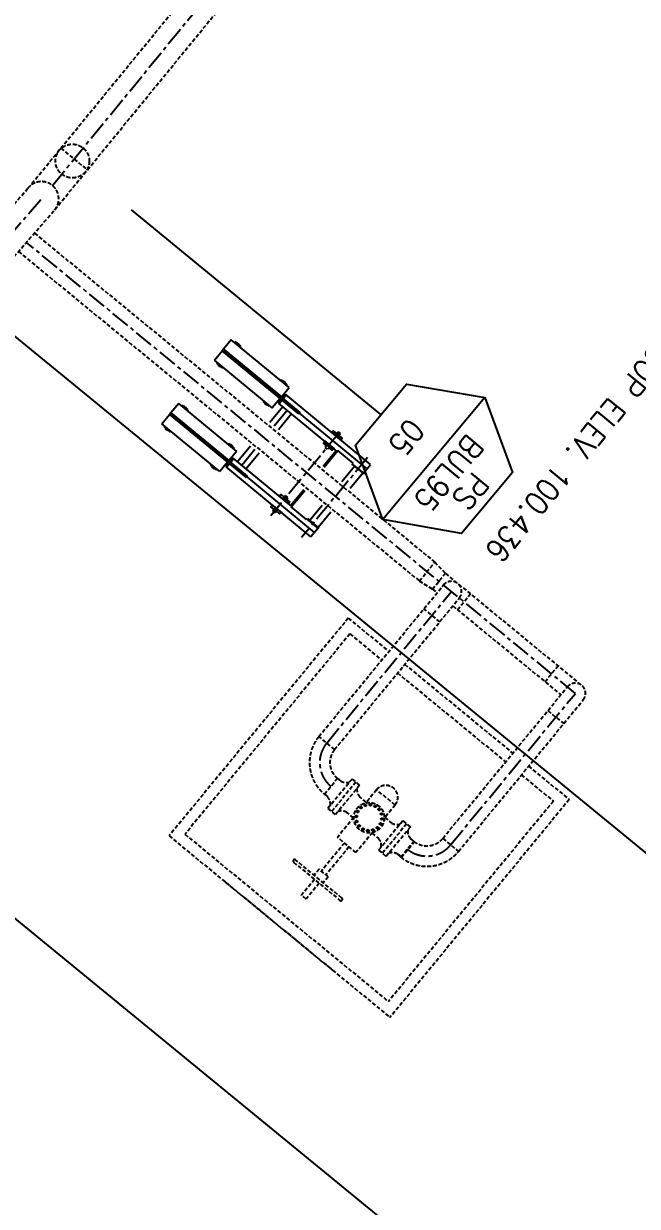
# Model space of a CAD drawing. Extents: x 522909432 to 523121010, y 1558478545 to 1558746119.
# Drawn here: x 523032121 to 523040297, y 1558569328 to 1558585098 of the extents above; entities that cross this region are included whole.
import ezdxf

# ---------------------------------------------------------------- set-up
doc = ezdxf.new("R2010")
doc.units = 0
doc.header["$LTSCALE"] = 8
doc.linetypes.add('CENTER', pattern=[50.8, 31.75, -6.35, 6.35, -6.35])
doc.linetypes.add('HIDDEN', pattern=[9.525, 6.35, -3.175])
for name, color, linetype in [('1SCENTER', 1, 'CENTER'), ('1SHATCH', 1, 'CONTINUOUS'), ('CENTERLINE', 1, 'CENTER'), ('EXISTING', 1, 'HIDDEN'), ('NEWLINE', 3, 'CONTINUOUS'), ('REMOVE', 7, 'CONTINUOUS'), ('REMOVE-CTR', 7, 'CENTER'), ('REMOVE-PIPE', 7, 'HIDDEN')]:
    doc.layers.add(name, color=color, linetype=linetype)
doc.styles.get("Standard").update_dxf_attribs({"font": 'simplex.shx', "width": 0.9, "height": 300})

# ---------------------------------------------------------------- blocks, each defined once
blk = doc.blocks.new('A$C60A0714D')
at = {"layer": '1SCENTER'}
for p, q in [((0, -671), (0, 712)), ((500, -695), (500, 751))]:
    blk.add_line(p, q, dxfattribs=at)
at = {"layer": '1SHATCH'}
for p, q in [((480, 625), (480, 684)), ((480, 684), (520, 684)), ((520, 625), (520, 684)), ((1480, 745), (1520, 745)), ((2280, 745), (2320, 745)), ((-100, 475), (100, 475)), ((-100, 475), (-100, 469)), ((-90, 625), (1375, 625)), ((-90, 475), (-90, 625)), ((-90, 550), (1075, 550)), ((-90, 475), (100, 475)), ((100, 486), (365, 486)), ((100, 471), (100, 486)), ((100, 475), (100, 469)), ((365, 486), (365, 203)), ((365, 475), (1375, 475)), ((380, 203), (380, 475)), ((480, 475), (480, 416)), ((520, 475), (520, 416)), ((1075, 562), (2400, 562)), ((1075, 537), (2400, 537)), ((1150, 203), (1150, 475)), ((1225, 203), (1225, 475)), ((1300, 203), (1300, 475)), ((100, 469), (-100, 469)), ((-84, 203), (-84, 469)), ((61, 469), (61, 203)), ((480, 416), (520, 416)), ((1480, 355), (1520, 355)), ((2280, 355), (2320, 355)), ((-84, -469), (-84, -203)), ((61, -203), (61, -469)), ((365, -203), (365, -490)), ((380, -475), (380, -203)), ((1150, -475), (1150, -203)), ((1225, -475), (1225, -203)), ((1300, -475), (1300, -203)), ((480, -475), (480, -416)), ((480, -416), (520, -416)), ((520, -475), (520, -416)), ((1480, -355), (1520, -355)), ((2280, -355), (2320, -355)), ((-95, -475), (100, -475)), ((-90, -475), (-90, -625)), ((-90, -550), (1075, -550)), ((-90, -625), (1375, -625)), ((100, -475), (100, -490)), ((100, -490), (365, -490)), ((365, -475), (1375, -475)), ((480, -625), (480, -684)), ((520, -625), (520, -684)), ((1075, -538), (2400, -538)), ((1075, -563), (2400, -563)), ((480, -684), (520, -684)), ((1480, -745), (1520, -745)), ((2280, -745), (2320, -745))]:
    blk.add_line(p, q, dxfattribs=at)
at = {"layer": '1SHATCH', "linetype": 'Continuous'}
for p, q in [((1400, 565), (1400, 727)), ((1400, 727), (2400, 727)), ((1550, 739), (1450, 739)), ((1450, 739), (1450, 729)), ((1450, 729), (1550, 729)), ((1480, 745), (1480, 739)), ((1520, 745), (1520, 739)), ((1550, 729), (1550, 739)), ((2350, 739), (2250, 739)), ((2250, 739), (2250, 729)), ((2250, 729), (2350, 729)), ((2280, 745), (2280, 739)), ((2320, 745), (2320, 739)), ((2350, 729), (2350, 739)), ((2400, 727), (2400, 565)), ((1075, 537), (1075, 562)), ((1275, 537), (1275, 562)), ((1365, 562), (1365, 625)), ((1365, 475), (1365, 537)), ((1375, 562), (1375, 625)), ((1375, 475), (1375, 537)), ((2400, 565), (1400, 565)), ((1400, 536), (1400, 373)), ((2400, 536), (1400, 536)), ((2400, 562), (2400, 537)), ((2400, 373), (2400, 536)), ((1400, 376), (1403, 373)), ((1400, 373), (2400, 373)), ((1450, 371), (1550, 371)), ((1450, 361), (1450, 371)), ((1550, 361), (1450, 361)), ((1480, 355), (1480, 361)), ((1520, 355), (1520, 361)), ((1550, 371), (1550, 361)), ((2250, 371), (2350, 371)), ((2250, 361), (2250, 371)), ((2350, 361), (2250, 361)), ((2280, 355), (2280, 361)), ((2320, 355), (2320, 361)), ((2350, 371), (2350, 361)), ((1400, -376), (1403, -373)), ((1400, -536), (1400, -373)), ((1400, -373), (2400, -373)), ((1550, -361), (1450, -361)), ((1450, -361), (1450, -371)), ((1450, -371), (1550, -371)), ((1480, -355), (1480, -361)), ((1520, -355), (1520, -361)), ((1550, -371), (1550, -361)), ((2350, -361), (2250, -361)), ((2250, -361), (2250, -371)), ((2250, -371), (2350, -371)), ((2280, -355), (2280, -361)), ((2320, -355), (2320, -361)), ((2350, -371), (2350, -361)), ((2400, -373), (2400, -536)), ((1075, -563), (1075, -538)), ((1275, -563), (1275, -538)), ((1365, -538), (1365, -475)), ((1365, -625), (1365, -563)), ((1375, -538), (1375, -475)), ((1375, -625), (1375, -563)), ((2400, -536), (1400, -536)), ((1400, -565), (1400, -727)), ((2400, -565), (1400, -565)), ((2400, -563), (2400, -538)), ((2400, -727), (2400, -565)), ((1400, -727), (2400, -727)), ((1450, -729), (1550, -729)), ((1450, -739), (1450, -729)), ((1550, -739), (1450, -739)), ((1480, -745), (1480, -739)), ((1520, -745), (1520, -739)), ((1550, -729), (1550, -739)), ((2250, -729), (2350, -729)), ((2250, -739), (2250, -729)), ((2350, -739), (2250, -739)), ((2280, -745), (2280, -739)), ((2320, -745), (2320, -739)), ((2350, -729), (2350, -739))]:
    blk.add_line(p, q, dxfattribs=at)
at = {"layer": '1SHATCH'}
for points in [[(425, 630), (425, 655), (480, 655)], [(520, 655), (575, 655), (575, 630), (520, 630)], [(480, 630), (415, 630)], [(415, 630), (415, 625), (585, 625), (585, 630), (520, 630)], [(415, 475), (415, 470), (480, 470)], [(520, 470), (585, 470), (585, 475), (415, 475)], [(480, 630), (425, 630)], [(425, 470), (425, 445), (480, 445)], [(520, 445), (575, 445), (575, 470), (520, 470)], [(415, -475), (415, -470), (480, -470)], [(520, -470), (585, -470), (585, -475), (415, -475)], [(425, -470), (425, -445), (480, -445)], [(520, -445), (575, -445), (575, -470), (520, -470)], [(415, -630), (415, -625), (585, -625), (585, -630), (520, -630)], [(480, -630), (415, -630)], [(425, -630), (425, -655), (480, -655)], [(480, -630), (425, -630)], [(520, -655), (575, -655), (575, -630), (520, -630)]]:
    blk.add_lwpolyline(points, dxfattribs=at)
blk.add_lwpolyline([(-100, -469), (-100, -475), (100, -475), (100, -469)], close=True, dxfattribs=at)

msp = doc.modelspace()

# ---------------------------------------------------------------- linework, layer by layer
at = {"layer": 'CENTERLINE'}
for p, q in [((523039471, 1558576168), (523032158, 1558582182)), ((523036158, 1558575506), (523037820, 1558577526)), ((523037809, 1558574148), (523039471, 1558576168))]:
    msp.add_line(p, q, dxfattribs=at)
for centre, start, end in [((523036475, 1558575245), 140.5654, 230.5654), ((523037493, 1558574408), 230.5654, 320.5654)]:
    msp.add_arc(centre, 410, start, end, dxfattribs=at)
at = {"layer": 'EXISTING'}
for p, q in [((523032264, 1558582304), (523037599, 1558577917)), ((523032052, 1558582059), (523037393, 1558577667)), ((523037393, 1558577667), (523037599, 1558577917)), ((523037740, 1558577768), (523037599, 1558577917)), ((523037566, 1558577557), (523037740, 1558577768)), ((523037740, 1558577768), (523039557, 1558576273)), ((523036053, 1558575592), (523037714, 1558577612)), ((523037566, 1558577557), (523037393, 1558577667)), ((523037566, 1558577557), (523037628, 1558577507)), ((523036264, 1558575419), (523037925, 1558577439)), ((523037900, 1558577283), (523038073, 1558577494)), ((523037665, 1558577122), (523037454, 1558577296)), ((523037838, 1558577334), (523039279, 1558576149)), ((523037838, 1558577334), (523039279, 1558576149)), ((523036446, 1558577172), (523034058, 1558574268)), ((523036446, 1558577172), (523036982, 1558576731)), ((523036467, 1558576961), (523034269, 1558574289)), ((523036467, 1558576961), (523036887, 1558576615)), ((523037100, 1558576440), (523038544, 1558575252)), ((523037196, 1558576556), (523038640, 1558575368)), ((523039067, 1558576323), (523039241, 1558576534)), ((523037704, 1558574234), (523039365, 1558576255)), ((523037915, 1558574061), (523039576, 1558576081)), ((523039105, 1558575938), (523039316, 1558575764)), ((523036264, 1558575419), (523036053, 1558575592)), ((523038847, 1558575198), (523039389, 1558574752)), ((523036128, 1558574823), (523036301, 1558575034)), ((523036496, 1558575026), (523036174, 1558574633)), ((523036301, 1558575034), (523036344, 1558574999)), ((523036496, 1558575026), (523036547, 1558574984)), ((523038751, 1558575082), (523039178, 1558574731)), ((523036547, 1558574984), (523036224, 1558574592)), ((523036597, 1558574943), (523036274, 1558574551)), ((523036597, 1558574943), (523036547, 1558574984)), ((523036823, 1558574883), (523036679, 1558574708)), ((523037070, 1558574679), (523036823, 1558574883)), ((523036128, 1558574823), (523036171, 1558574788)), ((523036685, 1558574715), (523036598, 1558574787)), ((523039178, 1558574731), (523036980, 1558572059)), ((523039389, 1558574752), (523037001, 1558571848)), ((523036174, 1558574633), (523036224, 1558574592)), ((523036274, 1558574551), (523036224, 1558574592)), ((523036515, 1558574508), (523036428, 1558574580)), ((523037070, 1558574679), (523036927, 1558574505)), ((523036520, 1558574515), (523036301, 1558574248)), ((523037173, 1558574469), (523036850, 1558574077)), ((523037223, 1558574428), (523036900, 1558574036)), ((523037223, 1558574428), (523036900, 1558574036)), ((523036932, 1558574512), (523037019, 1558574440)), ((523037273, 1558574387), (523036951, 1558573994)), ((523037173, 1558574469), (523037223, 1558574428)), ((523037273, 1558574387), (523037223, 1558574428)), ((523034058, 1558574268), (523037001, 1558571848)), ((523034269, 1558574289), (523036980, 1558572059)), ((523036548, 1558574045), (523036301, 1558574248)), ((523036767, 1558574312), (523036548, 1558574045)), ((523036762, 1558574305), (523036849, 1558574233)), ((523037274, 1558574230), (523037324, 1558574190)), ((523037319, 1558574197), (523037276, 1558574232)), ((523037704, 1558574234), (523037915, 1558574061)), ((523036394, 1558574172), (523036087, 1558573799)), ((523036455, 1558574121), (523036149, 1558573748)), ((523036850, 1558574077), (523036900, 1558574036)), ((523037146, 1558573986), (523037319, 1558574197)), ((523037154, 1558573983), (523037324, 1558574190)), ((523035717, 1558573916), (523036335, 1558573408)), ((523036360, 1558573439), (523035742, 1558573947)), ((523036951, 1558573994), (523036900, 1558574036)), ((523037146, 1558573986), (523037103, 1558574022)), ((523037104, 1558574023), (523037154, 1558573983)), ((523036056, 1558573824), (523035990, 1558573744)), ((523036179, 1558573723), (523036056, 1558573824)), ((523034807, 1558573652), (523036251, 1558572464)), ((523035995, 1558573687), (523035821, 1558573476)), ((523036057, 1558573637), (523035883, 1558573425)), ((523036179, 1558573723), (523036113, 1558573642)), ((523035883, 1558573425), (523035821, 1558573476))]:
    msp.add_line(p, q, dxfattribs=at)
for centre, radius in [((523032770, 1558583266), 225), ((523036723, 1558574510), 203), ((523036741, 1558574682), 12.8), ((523036552, 1558574527), 12.8), ((523036571, 1558574592), 12.8), ((523036614, 1558574644), 12.8), ((523036673, 1558574675), 12.8), ((523036805, 1558574662), 12.8), ((523036857, 1558574620), 12.8), ((523036889, 1558574560), 12.8), ((523036558, 1558574460), 12.8), ((523036590, 1558574401), 12.8), ((523036833, 1558574376), 12.8), ((523036876, 1558574428), 12.8), ((523036895, 1558574493), 12.8), ((523036642, 1558574358), 12.8), ((523036706, 1558574338), 12.8), ((523036773, 1558574345), 12.8)]:
    msp.add_circle(centre, radius, dxfattribs=at)
for centre, radius, start, end in [((523037820, 1558577526), 136, 320.5654, 140.5654), ((523039471, 1558576168), 136, 320.5654, 140.5654), ((523036475, 1558575245), 546, 140.5654, 230.5654), ((523036475, 1558575245), 274, 140.5654, 230.5654), ((523036421, 1558575136), 157, 240.8333, 285.2892), ((523036709, 1558574886), 148, 174.6586, 221.7674), ((523036946, 1558574781), 160, 320.5654, 140.5654), ((523036051, 1558574686), 157, 355.8416, 40.2975), ((523036352, 1558574452), 148, 59.3634, 106.4722), ((523037095, 1558574568), 148, 239.3634, 286.4722), ((523036738, 1558574135), 148, 354.6586, 41.7674), ((523037385, 1558574329), 148, 174.6586, 221.7674), ((523037493, 1558574408), 274, 230.5654, 320.5654), ((523035730, 1558573932), 20, 50.5654, 230.5654), ((523037029, 1558573896), 148, 59.3634, 106.4722), ((523037493, 1558574408), 546, 230.5654, 320.5654), ((523036348, 1558573423), 20, 230.5654, 50.5654)]:
    msp.add_arc(centre, radius, start, end, dxfattribs=at)
at = {"layer": 'REMOVE'}
for p, q in [((523027240, 1558584827), (523053781, 1558563079)), ((523036881, 1558579886), (523033557, 1558582617)), ((523023438, 1558580185), (523049979, 1558558437))]:
    msp.add_line(p, q, dxfattribs=at)
msp.add_lwpolyline([(523038263, 1558580112), (523036904, 1558578485), (523036541, 1558579478), (523037221, 1558580293), (523038267, 1558580111), (523038632, 1558579115), (523037952, 1558578301), (523036904, 1558578485)], dxfattribs=at)
at = {"layer": 'REMOVE-CTR'}
for p, q in [((523032504, 1558582940), (523040406, 1558592602)), ((523026329, 1558575805), (523032359, 1558582763))]:
    msp.add_line(p, q, dxfattribs=at)
at = {"layer": 'REMOVE-PIPE'}
for p, q in [((523032182, 1558582907), (523040512, 1558593092)), ((523032536, 1558582618), (523040866, 1558592803)), ((523032616, 1558583438), (523032970, 1558583149)), ((523026156, 1558575954), (523032186, 1558582912)), ((523026502, 1558575655), (523032532, 1558582613))]:
    msp.add_line(p, q, dxfattribs=at)
msp.add_circle((523032770, 1558583266), 225, dxfattribs=at)
msp.add_arc((523032359, 1558582763), 229, 320.4021, 140.3782, dxfattribs=at)

# ---------------------------------------------------------------- block references
at = {"layer": 'NEWLINE', "rotation": 140.5071468713353}
msp.add_blockref('A$C60A0714D', (523036276, 1558578796), dxfattribs=at)

# ---------------------------------------------------------------- texts
at = {"layer": 'REMOVE', "char_height": 300, "attachment_point": 5}
for s, insert, rotation in [('BOP ELEV. 100.436', (523039501, 1558579370), 230.7407), ('05', (523037221, 1558579581), 230.7407), ('BUL95', (523037786, 1558579105), 230.1353), ('PS', (523038075, 1558578863), 230.1353)]:
    msp.add_mtext(s, dxfattribs=dict(at, insert=insert, rotation=rotation))

doc.saveas('drawing.dxf')
